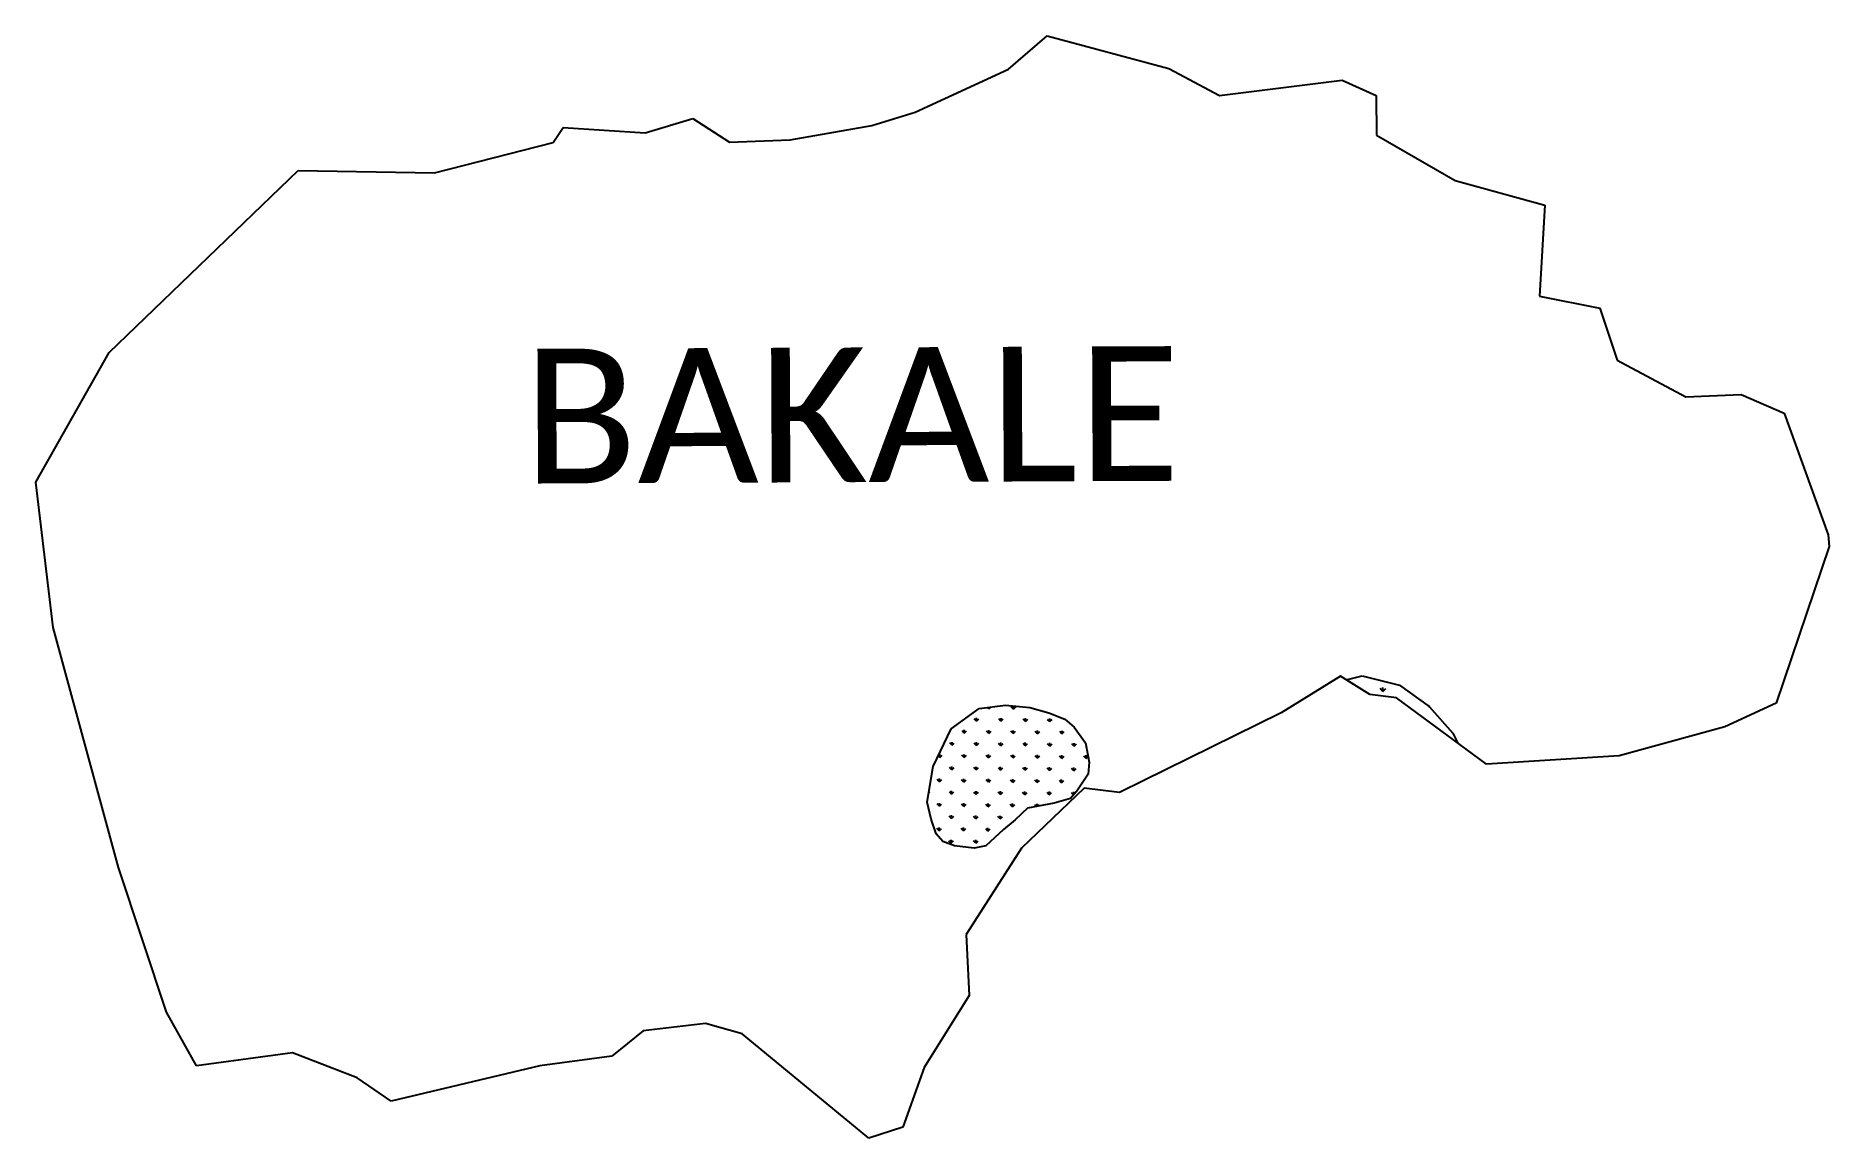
# Model space of a CAD drawing. Header units: metres. Extents: x 323364 to 325440, y 1832048 to 1833324.
import ezdxf

# ---------------------------------------------------------------- set-up
doc = ezdxf.new("R2010")
doc.units = ezdxf.units.M
doc.layers.add('MANGROOVES', color=112, linetype='Continuous')
doc.layers.add('VILLAGE NAME', color=250, linetype='Continuous')
doc.styles.get("Standard").update_dxf_attribs({"font": 'simplex.shx'})

msp = doc.modelspace()

# ---------------------------------------------------------------- linework, layer by layer
at = {"color": 3}
for p, q in [((324489.9, 1833285.8), (324534.8, 1833324.4)), ((324534.8, 1833324.4), (324675.5, 1833286.5)), ((324382, 1833236.1), (324489.9, 1833285.8)), ((324675.5, 1833286.5), (324734.3, 1833255.3)), ((324734.3, 1833255.3), (324876.5, 1833273)), ((324876.5, 1833273), (324915.9, 1833255.2)), ((324915.9, 1833255.2), (324916.2, 1833209.5)), ((324069.3, 1833212.1), (324124.4, 1833228.7)), ((324124.4, 1833228.7), (324167, 1833201.1)), ((324331.7, 1833220.6), (324382, 1833236.1)), ((323962.7, 1833200.9), (323974.4, 1833218.3)), ((324237.1, 1833203.8), (324331.7, 1833220.6)), ((324916.2, 1833209.5), (325007.2, 1833156.9)), ((323825.2, 1833165.6), (323962.7, 1833200.9)), ((324167, 1833201.1), (324237.1, 1833203.8)), ((323448.6, 1832957.7), (323667.4, 1833168.4)), ((323667.4, 1833168.4), (323825.2, 1833165.6)), ((325007.2, 1833156.9), (325110.9, 1833128.2)), ((325110.9, 1833128.2), (325104.8, 1833022.9)), ((325104.8, 1833022.9), (325174.7, 1833008.9)), ((325174.7, 1833008.9), (325194.7, 1832948.6)), ((323363.8, 1832807.6), (323448.6, 1832957.7)), ((325194.7, 1832948.6), (325274.3, 1832906.3)), ((325274.3, 1832906.3), (325338.3, 1832909)), ((325338.3, 1832909), (325388.3, 1832887.2)), ((325388.3, 1832887.2), (325439.1, 1832746.4)), ((323383.6, 1832639.1), (323363.8, 1832807.6)), ((325440.2, 1832733), (325378.7, 1832551.5)), ((325439.1, 1832746.4), (325440.2, 1832733)), ((323459.6, 1832361.3), (323383.6, 1832639.1)), ((324874.5, 1832582.8), (324805.8, 1832540.1)), ((324908.4, 1832561.7), (324874.5, 1832582.8)), ((324939.1, 1832557.6), (324908.4, 1832561.7)), ((324805.8, 1832540.1), (324618.6, 1832448)), ((325043.4, 1832480.8), (324939.1, 1832557.6)), ((325378.7, 1832551.5), (325319.5, 1832523.9)), ((325319.5, 1832523.9), (325197.2, 1832490.3)), ((325197.2, 1832490.3), (325043.4, 1832480.8)), ((324577.7, 1832452.9), (324505, 1832383.4)), ((324618.6, 1832448), (324577.7, 1832452.9)), ((324505, 1832383.4), (324441, 1832283.4)), ((323515.2, 1832193.6), (323459.6, 1832361.3)), ((324441, 1832283.4), (324444.6, 1832213)), ((324444.6, 1832213), (324392.2, 1832129.7)), ((323549.7, 1832131.4), (323515.2, 1832193.6)), ((324067, 1832171.9), (324030.6, 1832142.8)), ((324139.1, 1832180.4), (324067, 1832171.9)), ((324181.7, 1832168.4), (324139.1, 1832180.4)), ((324328.4, 1832047.7), (324181.7, 1832168.4)), ((323661.1, 1832146.5), (323549.7, 1832131.4)), ((323735.8, 1832117.7), (323661.1, 1832146.5)), ((323947.4, 1832131.4), (323775.1, 1832090.7)), ((324030.6, 1832142.8), (323947.4, 1832131.4)), ((324392.2, 1832129.7), (324367.5, 1832060.5)), ((323775.1, 1832090.7), (323735.8, 1832117.7)), ((324367.5, 1832060.5), (324328.4, 1832047.7))]:
    msp.add_line(p, q, dxfattribs=at)
at = {"color": 3, "flags": 128}
msp.add_lwpolyline([(323974.4, 1833218.3), (324069.3, 1833212.1)], dxfattribs=at)
at = {"layer": 'MANGROOVES'}
for p, q in [((324881.1, 1832578.7), (324899.5, 1832583.2)), ((324899.5, 1832583.2), (324942.9, 1832572.2)), ((324942.9, 1832572.2), (324977, 1832547.8)), ((324423.6, 1832521.9), (324455.9, 1832545.3)), ((324455.9, 1832545.3), (324486.4, 1832549)), ((324486.4, 1832549), (324514.7, 1832546.3)), ((324514.7, 1832546.3), (324536.8, 1832540.2)), ((324536.8, 1832540.2), (324555.2, 1832532.9)), ((324977, 1832547.8), (325004.3, 1832516.7)), ((324402.9, 1832478), (324423.6, 1832521.9)), ((324555.2, 1832532.9), (324566, 1832523.8)), ((324566, 1832523.8), (324579.1, 1832505.6)), ((324579.1, 1832505.6), (324583.5, 1832483.2)), ((325004.3, 1832516.7), (325010.4, 1832505.1)), ((324395.8, 1832437), (324402.9, 1832478)), ((324583.5, 1832483.2), (324582.1, 1832469.4)), ((324582.1, 1832469.4), (324569.3, 1832449.6)), ((324400.5, 1832417.2), (324395.8, 1832437)), ((324561.7, 1832440.9), (324543, 1832435.5)), ((324569.3, 1832449.6), (324561.7, 1832440.9)), ((324406.1, 1832400), (324400.5, 1832417.2)), ((324497.6, 1832416.2), (324484.2, 1832405)), ((324512.1, 1832429.7), (324497.6, 1832416.2)), ((324524.2, 1832432.3), (324512.1, 1832429.7)), ((324543, 1832435.5), (324524.2, 1832432.3)), ((324413.9, 1832391.2), (324406.1, 1832400)), ((324484.2, 1832405), (324463.8, 1832386.3)), ((324427.3, 1832386.2), (324413.9, 1832391.2)), ((324450.4, 1832383.5), (324427.3, 1832386.2)), ((324463.8, 1832386.3), (324450.4, 1832383.5))]:
    msp.add_line(p, q, dxfattribs=at)
at = {"layer": 'MANGROOVES', "linetype": 'Continuous'}
for p, q in [((324923.6, 1832564.9), (324920.3, 1832568.3)), ((324923.6, 1832564.9), (324923.6, 1832569.7)), ((324923.6, 1832564.9), (324927, 1832568.3)), ((324467.3, 1832544.8), (324465.6, 1832546.5)), ((324467.3, 1832544.8), (324469.5, 1832546.9)), ((324467.3, 1832544.8), (324467.3, 1832546.7)), ((324495.6, 1832544.6), (324493, 1832547.2)), ((324495.6, 1832544.6), (324495.6, 1832548.1)), ((324495.6, 1832544.6), (324498.3, 1832547.2)), ((324977.5, 1832547), (324975.8, 1832548.7)), ((324977.5, 1832547), (324977.5, 1832547.3)), ((324977.5, 1832547), (324977.6, 1832547.1)), ((324438.8, 1832516.7), (324436.2, 1832519.4)), ((324438.8, 1832516.7), (324438.8, 1832520.5)), ((324438.8, 1832516.7), (324441.5, 1832519.3)), ((324453.1, 1832530.7), (324450.4, 1832533.4)), ((324453.1, 1832530.7), (324453.1, 1832534.5)), ((324453.1, 1832530.7), (324455.7, 1832533.4)), ((324467.1, 1832516.5), (324464.5, 1832519.2)), ((324467.1, 1832516.5), (324467.1, 1832520.2)), ((324467.1, 1832516.5), (324469.8, 1832519.1)), ((324481.3, 1832530.5), (324478.7, 1832533.2)), ((324481.3, 1832530.5), (324481.4, 1832534.3)), ((324481.3, 1832530.5), (324484, 1832533.2)), ((324495.4, 1832516.3), (324492.7, 1832518.9)), ((324495.4, 1832516.3), (324495.4, 1832520)), ((324495.4, 1832516.3), (324498.1, 1832518.9)), ((324509.6, 1832530.3), (324507, 1832533)), ((324509.6, 1832530.3), (324509.7, 1832534.1)), ((324509.6, 1832530.3), (324512.3, 1832532.9)), ((324523.7, 1832516), (324521, 1832518.7)), ((324523.7, 1832516), (324523.7, 1832519.8)), ((324523.7, 1832516), (324526.3, 1832518.7)), ((324537.9, 1832530.1), (324535.3, 1832532.7)), ((324537.9, 1832530.1), (324537.9, 1832533.8)), ((324537.9, 1832530.1), (324540.6, 1832532.7)), ((324551.9, 1832515.8), (324552, 1832519.6)), ((324424.6, 1832502.7), (324421.9, 1832505.4)), ((324424.6, 1832502.7), (324424.6, 1832506.4)), ((324424.6, 1832502.7), (324427.2, 1832505.3)), ((324452.8, 1832502.5), (324450.2, 1832505.1)), ((324452.8, 1832502.5), (324452.9, 1832506.2)), ((324452.8, 1832502.5), (324455.5, 1832505.1)), ((324481.1, 1832502.2), (324478.5, 1832504.9)), ((324481.1, 1832502.2), (324481.2, 1832506)), ((324481.1, 1832502.2), (324483.8, 1832504.9)), ((324509.4, 1832502), (324506.8, 1832504.7)), ((324509.4, 1832502), (324509.4, 1832505.8)), ((324509.4, 1832502), (324512.1, 1832504.6)), ((324537.7, 1832501.8), (324535.1, 1832504.5)), ((324537.7, 1832501.8), (324537.7, 1832505.5)), ((324537.7, 1832501.8), (324540.4, 1832504.4)), ((324551.9, 1832515.8), (324549.3, 1832518.5)), ((324551.9, 1832515.8), (324554.6, 1832518.5)), ((324566, 1832501.6), (324563.3, 1832504.2)), ((324566, 1832501.6), (324566, 1832505.3)), ((324566, 1832501.6), (324568.6, 1832504.2)), ((324410.3, 1832488.7), (324408.7, 1832490.3)), ((324410.3, 1832488.7), (324410.3, 1832492.4)), ((324410.3, 1832488.7), (324413, 1832491.3)), ((324424.3, 1832474.4), (324424.4, 1832478.2)), ((324438.6, 1832488.4), (324436, 1832491.1)), ((324438.6, 1832488.4), (324438.6, 1832492.2)), ((324438.6, 1832488.4), (324441.3, 1832491.1)), ((324452.6, 1832474.2), (324452.7, 1832477.9)), ((324466.9, 1832488.2), (324464.2, 1832490.9)), ((324466.9, 1832488.2), (324466.9, 1832492)), ((324466.9, 1832488.2), (324469.5, 1832490.8)), ((324480.9, 1832474), (324480.9, 1832477.7)), ((324495.2, 1832488), (324492.5, 1832490.7)), ((324495.2, 1832488), (324495.2, 1832491.7)), ((324495.2, 1832488), (324497.8, 1832490.6)), ((324509.2, 1832473.7), (324509.2, 1832477.5)), ((324523.4, 1832487.8), (324520.8, 1832490.4)), ((324523.4, 1832487.8), (324523.5, 1832491.5)), ((324523.4, 1832487.8), (324526.1, 1832490.4)), ((324537.5, 1832473.5), (324537.5, 1832477.3)), ((324551.7, 1832487.5), (324549.1, 1832490.2)), ((324551.7, 1832487.5), (324551.8, 1832491.3)), ((324551.7, 1832487.5), (324554.4, 1832490.2)), ((324580, 1832487.3), (324577.4, 1832490)), ((324580, 1832487.3), (324580, 1832491.1)), ((324580, 1832487.3), (324582.2, 1832489.5)), ((324410.1, 1832460.4), (324407.5, 1832463)), ((324410.1, 1832460.4), (324410.1, 1832464.1)), ((324410.1, 1832460.4), (324412.8, 1832463)), ((324424.3, 1832474.4), (324421.7, 1832477.1)), ((324424.3, 1832474.4), (324427, 1832477)), ((324438.4, 1832460.1), (324435.7, 1832462.8)), ((324438.4, 1832460.1), (324438.4, 1832463.9)), ((324438.4, 1832460.1), (324441, 1832462.8)), ((324452.6, 1832474.2), (324450, 1832476.9)), ((324452.6, 1832474.2), (324455.3, 1832476.8)), ((324466.7, 1832459.9), (324464, 1832462.6)), ((324466.7, 1832459.9), (324466.7, 1832463.7)), ((324466.7, 1832459.9), (324469.3, 1832462.6)), ((324480.9, 1832474), (324478.3, 1832476.6)), ((324480.9, 1832474), (324483.6, 1832476.6)), ((324494.9, 1832459.7), (324492.3, 1832462.4)), ((324494.9, 1832459.7), (324495, 1832463.5)), ((324494.9, 1832459.7), (324497.6, 1832462.3)), ((324509.2, 1832473.7), (324506.6, 1832476.4)), ((324509.2, 1832473.7), (324511.9, 1832476.4)), ((324523.2, 1832459.5), (324520.6, 1832462.2)), ((324523.2, 1832459.5), (324523.2, 1832463.2)), ((324523.2, 1832459.5), (324525.9, 1832462.1)), ((324537.5, 1832473.5), (324534.8, 1832476.2)), ((324537.5, 1832473.5), (324540.1, 1832476.1)), ((324551.5, 1832459.3), (324548.9, 1832461.9)), ((324551.5, 1832459.3), (324551.5, 1832463)), ((324551.5, 1832459.3), (324554.2, 1832461.9)), ((324565.8, 1832473.3), (324563.1, 1832476)), ((324565.8, 1832473.3), (324565.8, 1832477)), ((324565.8, 1832473.3), (324568.4, 1832475.9)), ((324397.7, 1832448.2), (324398.5, 1832449)), ((324409.9, 1832432.1), (324409.9, 1832435.8)), ((324424.1, 1832446.1), (324421.5, 1832448.8)), ((324424.1, 1832446.1), (324424.1, 1832449.9)), ((324424.1, 1832446.1), (324426.8, 1832448.7)), ((324438.1, 1832431.9), (324438.2, 1832435.6)), ((324452.4, 1832445.9), (324449.8, 1832448.6)), ((324452.4, 1832445.9), (324452.4, 1832449.6)), ((324452.4, 1832445.9), (324455.1, 1832448.5)), ((324480.7, 1832445.7), (324478.1, 1832448.3)), ((324480.7, 1832445.7), (324480.7, 1832449.4)), ((324480.7, 1832445.7), (324483.4, 1832448.3)), ((324509, 1832445.4), (324506.3, 1832448.1)), ((324509, 1832445.5), (324509, 1832449.2)), ((324509, 1832445.4), (324511.6, 1832448.1)), ((324537.2, 1832445.2), (324534.6, 1832447.9)), ((324537.2, 1832445.2), (324537.3, 1832449)), ((324537.2, 1832445.2), (324539.9, 1832447.9)), ((324565.4, 1832445.2), (324562.9, 1832447.7)), ((324565.5, 1832445.3), (324565.6, 1832448.8)), ((324409.9, 1832432.1), (324407.2, 1832434.8)), ((324409.9, 1832432.1), (324412.5, 1832434.7)), ((324423.9, 1832417.8), (324421.3, 1832420.5)), ((324423.9, 1832417.8), (324423.9, 1832421.6)), ((324423.9, 1832417.8), (324426.6, 1832420.5)), ((324438.1, 1832431.9), (324435.5, 1832434.5)), ((324438.1, 1832431.9), (324440.8, 1832434.5)), ((324452.2, 1832417.6), (324449.5, 1832420.3)), ((324452.2, 1832417.6), (324452.2, 1832421.4)), ((324452.2, 1832417.6), (324454.8, 1832420.2)), ((324466.4, 1832431.6), (324463.8, 1832434.3)), ((324466.4, 1832431.6), (324466.5, 1832435.4)), ((324466.4, 1832431.6), (324469.1, 1832434.3)), ((324480.5, 1832417.4), (324477.8, 1832420.1)), ((324480.5, 1832417.4), (324480.5, 1832421.1)), ((324480.5, 1832417.4), (324483.1, 1832420)), ((324494.7, 1832431.4), (324492.1, 1832434.1)), ((324494.7, 1832431.4), (324494.7, 1832435.2)), ((324494.7, 1832431.4), (324497.4, 1832434.1)), ((324522.3, 1832431.9), (324520.4, 1832433.9)), ((324523, 1832432.1), (324523, 1832434.9)), ((324524.1, 1832432.3), (324525.7, 1832433.8)), ((324409.6, 1832403.8), (324407, 1832406.5)), ((324409.6, 1832403.8), (324409.7, 1832407.6)), ((324409.6, 1832403.8), (324412.3, 1832406.4)), ((324437.9, 1832403.6), (324435.3, 1832406.3)), ((324437.9, 1832403.6), (324438, 1832407.3)), ((324437.9, 1832403.6), (324440.6, 1832406.2)), ((324466.2, 1832403.4), (324463.6, 1832406)), ((324466.2, 1832403.4), (324466.2, 1832407.1)), ((324466.2, 1832403.4), (324468.9, 1832406)), ((324423.7, 1832389.6), (324421, 1832392.2)), ((324423.7, 1832389.6), (324423.7, 1832393.3)), ((324423.7, 1832389.6), (324426.3, 1832392.2)), ((324452, 1832389.3), (324449.3, 1832392)), ((324452, 1832389.3), (324452, 1832393.1)), ((324452, 1832389.3), (324454.6, 1832392))]:
    msp.add_line(p, q, dxfattribs=at)

# ---------------------------------------------------------------- texts
at = {"layer": 'VILLAGE NAME', "insert": (323927.5, 1832961.8), "char_height": 155.989, "attachment_point": 1, "rotation": 0.2435}
msp.add_mtext_dynamic_manual_height_columns('{\\fCalibri|b0|i0|c0|p34;BAKALE}', width=1003.056, gutter_width=779.9, heights=[0], dxfattribs=at)

doc.saveas('drawing.dxf')
